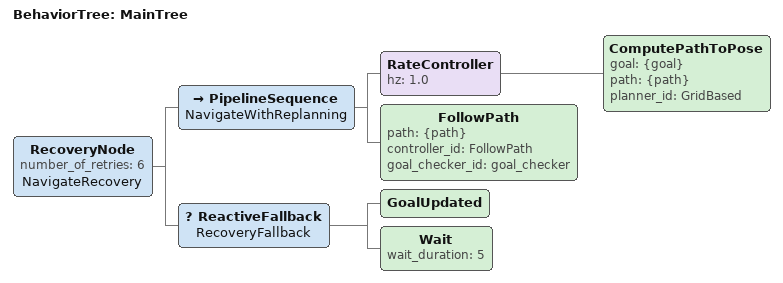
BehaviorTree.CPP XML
<root BTCPP_format="4" main_tree_to_execute="MainTree">
  <BehaviorTree ID="MainTree">
    <RecoveryNode number_of_retries="6" name="NavigateRecovery">
      <PipelineSequence name="NavigateWithReplanning">
        <RateController hz="1.0">
          <ComputePathToPose goal="{goal}" path="{path}" planner_id="GridBased"/>
        </RateController>
        <FollowPath path="{path}" controller_id="FollowPath" goal_checker_id="goal_checker"/>
      </PipelineSequence>
      <ReactiveFallback name="RecoveryFallback">
        <GoalUpdated/>
        <Wait wait_duration="5"/>
      </ReactiveFallback>
    </RecoveryNode>
  </BehaviorTree>
</root>
